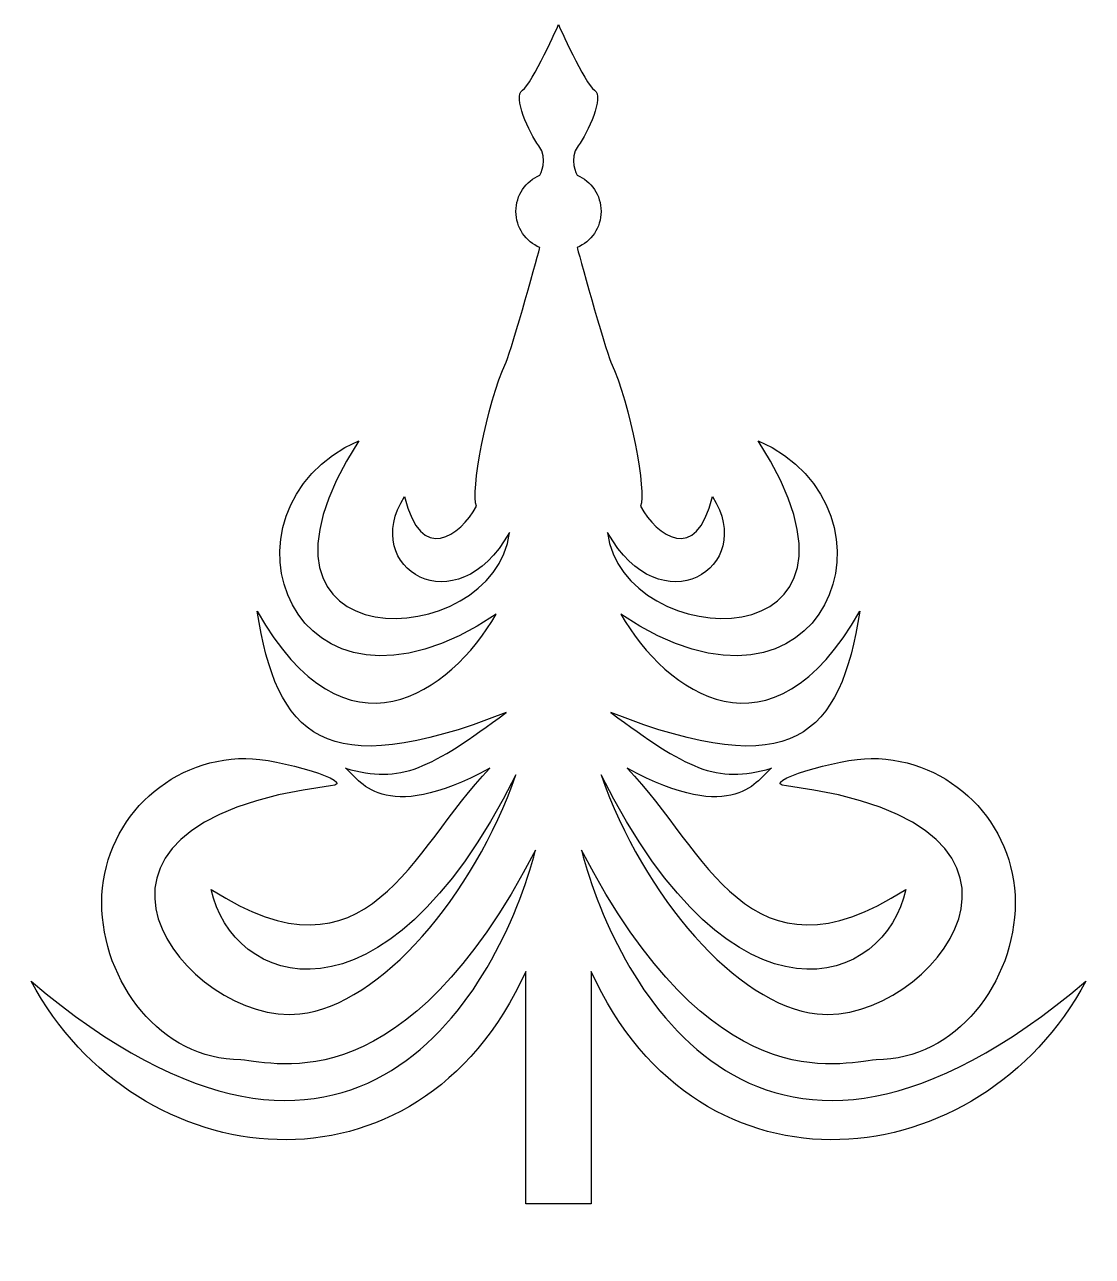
# Model space of a CAD drawing. Header units: centimetres. Extents: x -9.3 to 9.3, y -11.2 to 10.3.
import ezdxf

# ---------------------------------------------------------------- set-up
doc = ezdxf.new("R2010")
doc.units = ezdxf.units.CM
doc.header["$MEASUREMENT"] = 0
doc.layers.add('Camada 1', color=7, linetype='Continuous')

msp = doc.modelspace()

# ---------------------------------------------------------------- linework, layer by layer
at = {"layer": 'Camada 1'}
msp.add_open_spline([(0.057, -10.26233), (0.057, -10.26233), (0.57016, -10.26233), (0.57016, -10.26233), (0.57016, -10.26233), (0.57016, -10.26233), (0.57016, -6.32848), (0.57016, -6.2145), (0.57016, -6.2145), (2.45156, -10.37648), (7.35471, -9.80619), (9.17915, -6.3855), (9.17915, -6.3855), (3.53487, -11.17462), (1.02628, -6.49951), (0.39916, -4.10492), (0.39916, -4.10492), (2.67971, -8.49491), (4.87829, -7.81078), (5.53028, -7.75379), (5.53028, -7.75379), (6.91569, -7.75379), (7.94971, -6.40264), (7.94971, -5.0172), (7.94971, -5.0172), (7.94971, -3.63176), (6.82655, -2.50863), (5.44112, -2.50863), (5.44112, -2.50863), (4.88978, -2.50863), (3.45778, -2.92503), (3.96599, -2.98792), (3.96599, -2.98792), (9.29314, -3.64888), (6.4594, -7.17069), (4.50399, -6.95561), (4.50399, -6.95561), (3.094, -6.80062), (1.48242, -4.90318), (0.74114, -2.79361), (0.74114, -2.79361), (3.07871, -7.46872), (5.70128, -6.44245), (6.04339, -4.78918), (6.04339, -4.78918), (3.30667, -6.55646), (2.56555, -4.10489), (1.19728, -2.67963), (1.19728, -2.67963), (3.07868, -3.7059), (3.47783, -2.85063), (3.70585, -2.67963), (3.70585, -2.67963), (2.73671, -2.96461), (2.22357, -2.67963), (0.91227, -1.71033), (0.91227, -1.71033), (4.105, -2.96461), (4.90314, -2.10948), (5.24527, 0.05695), (5.24527, 0.05695), (3.70584, -2.67964), (1.88141, -1.36833), (1.08329, -0.00004), (1.08329, -0.00004), (4.67511, -2.3946), (6.15739, 1.82453), (3.47785, 3.02166), (3.47785, 3.02166), (5.98642, -0.91219), (1.08329, -0.68407), (0.85527, 1.42524), (0.85527, 1.42524), (1.76742, -0.22806), (3.47785, 0.79826), (2.67955, 2.05251), (2.67955, 2.05251), (2.39443, 0.85524), (1.71041, 1.36822), (1.42529, 1.88151), (1.42529, 1.88151), (1.5393, 2.1095), (1.25429, 3.64879), (0.91226, 4.39008), (0.91226, 4.39008), (0.80542, 4.62146), (0.3233, 6.38229), (0.3233, 6.38229), (0.3233, 6.38229), (0.5687, 6.48603), (0.74113, 6.72921), (0.74113, 7.01266), (0.74113, 7.01266), (0.74113, 7.29598), (0.56886, 7.53913), (0.3233, 7.64303), (0.3233, 7.64303), (0.3233, 7.64303), (0.17098, 7.92481), (0.34214, 8.15294), (0.34214, 8.15294), (0.51327, 8.38093), (0.79812, 9.00807), (0.62712, 9.12208), (0.62712, 9.12208), (0.45612, 9.23609), (-0.00001, 10.26233), (-0.00001, 10.26233), (-0.00001, 10.26233), (-0.00001, 10.26233), (-0.45615, 9.23604), (-0.62715, 9.12206), (-0.62715, 9.12206), (-0.79815, 9.00808), (-0.5133, 8.38091), (-0.34217, 8.15292), (-0.34217, 8.15292), (-0.17101, 7.92477), (-0.32336, 7.64301), (-0.32336, 7.64301), (-0.32336, 7.64301), (-0.56892, 7.53913), (-0.74119, 7.29596), (-0.74119, 7.01264), (-0.74119, 7.01264), (-0.74119, 6.72919), (-0.56879, 6.48601), (-0.32336, 6.38227), (-0.32336, 6.38227), (-0.32336, 6.38227), (-0.80548, 4.62144), (-0.91232, 4.39006), (-0.91232, 4.39006), (-1.25432, 3.64878), (-1.53933, 2.10951), (-1.42532, 1.88149), (-1.42532, 1.88149), (-1.71046, 1.3682), (-2.39446, 0.8552), (-2.6796, 2.05249), (-2.6796, 2.05249), (-3.47787, 0.79821), (-1.76745, -0.22809), (-0.85532, 1.42522), (-0.85532, 1.42522), (-1.08331, -0.68406), (-5.98646, -0.91219), (-3.4779, 3.02164), (-3.4779, 3.02164), (-6.15747, 1.82451), (-4.67517, -2.39462), (-1.08334, -0.00006), (-1.08334, -0.00006), (-1.88148, -1.36835), (-3.70592, -2.67963), (-5.24534, 0.05693), (-5.24534, 0.05693), (-4.90321, -2.1095), (-4.10507, -2.96464), (-0.91234, -1.71035), (-0.91234, -1.71035), (-2.22364, -2.67965), (-2.73677, -2.96463), (-3.70589, -2.67965), (-3.70589, -2.67965), (-3.4779, -2.85065), (-3.07875, -3.70592), (-1.19732, -2.67965), (-1.19732, -2.67965), (-2.56559, -4.10491), (-3.30674, -6.55648), (-6.04345, -4.7892), (-6.04345, -4.7892), (-5.70132, -6.44248), (-3.07874, -7.46874), (-0.74117, -2.79363), (-0.74117, -2.79363), (-1.48245, -4.90318), (-3.09403, -6.80061), (-4.50402, -6.95563), (-4.50402, -6.95563), (-6.45942, -7.17071), (-9.29316, -3.64889), (-3.96604, -2.98794), (-3.96604, -2.98794), (-3.45783, -2.92505), (-4.88983, -2.50865), (-5.44117, -2.50865), (-5.44117, -2.50865), (-6.82658, -2.50865), (-7.94974, -3.63178), (-7.94974, -5.01722), (-7.94974, -5.01722), (-7.94974, -6.40266), (-6.91572, -7.75381), (-5.53031, -7.75381), (-5.53031, -7.75381), (-4.87832, -7.8108), (-2.67974, -8.49493), (-0.39919, -4.10494), (-0.39919, -4.10494), (-1.02628, -6.4995), (-3.53485, -11.17461), (-9.17912, -6.38549), (-9.17912, -6.38549), (-7.35469, -9.80618), (-2.45156, -10.37647), (-0.57016, -6.21449), (-0.57016, -6.21449), (-0.57016, -6.3285), (-0.57016, -10.26232), (-0.57016, -10.26232), (-0.57016, -10.26232), (-0.57016, -10.26232), (-0.057, -10.26233), (-0.057, -10.26233), (-0.057, -10.26233), (-0.057, -10.26233), (0.057, -10.26233), (0.057, -10.26233)], degree=3, knots=[0, 0, 0, 0, 0.01785714, 0.01785714, 0.01785714, 0.01785714, 0.03571429, 0.03571429, 0.03571429, 0.03571429, 0.05357143, 0.05357143, 0.05357143, 0.05357143, 0.07142857, 0.07142857, 0.07142857, 0.07142857, 0.08928571, 0.08928571, 0.08928571, 0.08928571, 0.10714286, 0.10714286, 0.10714286, 0.10714286, 0.125, 0.125, 0.125, 0.125, 0.14285714, 0.14285714, 0.14285714, 0.14285714, 0.16071429, 0.16071429, 0.16071429, 0.16071429, 0.17857143, 0.17857143, 0.17857143, 0.17857143, 0.19642857, 0.19642857, 0.19642857, 0.19642857, 0.21428571, 0.21428571, 0.21428571, 0.21428571, 0.23214286, 0.23214286, 0.23214286, 0.23214286, 0.25, 0.25, 0.25, 0.25, 0.26785714, 0.26785714, 0.26785714, 0.26785714, 0.28571429, 0.28571429, 0.28571429, 0.28571429, 0.30357143, 0.30357143, 0.30357143, 0.30357143, 0.32142857, 0.32142857, 0.32142857, 0.32142857, 0.33928571, 0.33928571, 0.33928571, 0.33928571, 0.35714286, 0.35714286, 0.35714286, 0.35714286, 0.375, 0.375, 0.375, 0.375, 0.39285714, 0.39285714, 0.39285714, 0.39285714, 0.41071429, 0.41071429, 0.41071429, 0.41071429, 0.42857143, 0.42857143, 0.42857143, 0.42857143, 0.44642857, 0.44642857, 0.44642857, 0.44642857, 0.46428571, 0.46428571, 0.46428571, 0.46428571, 0.48214286, 0.48214286, 0.48214286, 0.48214286, 0.5, 0.5, 0.5, 0.5, 0.51785714, 0.51785714, 0.51785714, 0.51785714, 0.53571429, 0.53571429, 0.53571429, 0.53571429, 0.55357143, 0.55357143, 0.55357143, 0.55357143, 0.57142857, 0.57142857, 0.57142857, 0.57142857, 0.58928571, 0.58928571, 0.58928571, 0.58928571, 0.60714286, 0.60714286, 0.60714286, 0.60714286, 0.625, 0.625, 0.625, 0.625, 0.64285714, 0.64285714, 0.64285714, 0.64285714, 0.66071429, 0.66071429, 0.66071429, 0.66071429, 0.67857143, 0.67857143, 0.67857143, 0.67857143, 0.69642857, 0.69642857, 0.69642857, 0.69642857, 0.71428571, 0.71428571, 0.71428571, 0.71428571, 0.73214286, 0.73214286, 0.73214286, 0.73214286, 0.75, 0.75, 0.75, 0.75, 0.76785714, 0.76785714, 0.76785714, 0.76785714, 0.78571429, 0.78571429, 0.78571429, 0.78571429, 0.80357143, 0.80357143, 0.80357143, 0.80357143, 0.82142857, 0.82142857, 0.82142857, 0.82142857, 0.83928571, 0.83928571, 0.83928571, 0.83928571, 0.85714286, 0.85714286, 0.85714286, 0.85714286, 0.875, 0.875, 0.875, 0.875, 0.89285714, 0.89285714, 0.89285714, 0.89285714, 0.91071429, 0.91071429, 0.91071429, 0.91071429, 0.92857143, 0.92857143, 0.92857143, 0.92857143, 0.94642857, 0.94642857, 0.94642857, 0.94642857, 0.96428571, 0.96428571, 0.96428571, 0.96428571, 1, 1, 1, 1], dxfattribs=at)

doc.saveas('drawing.dxf')
